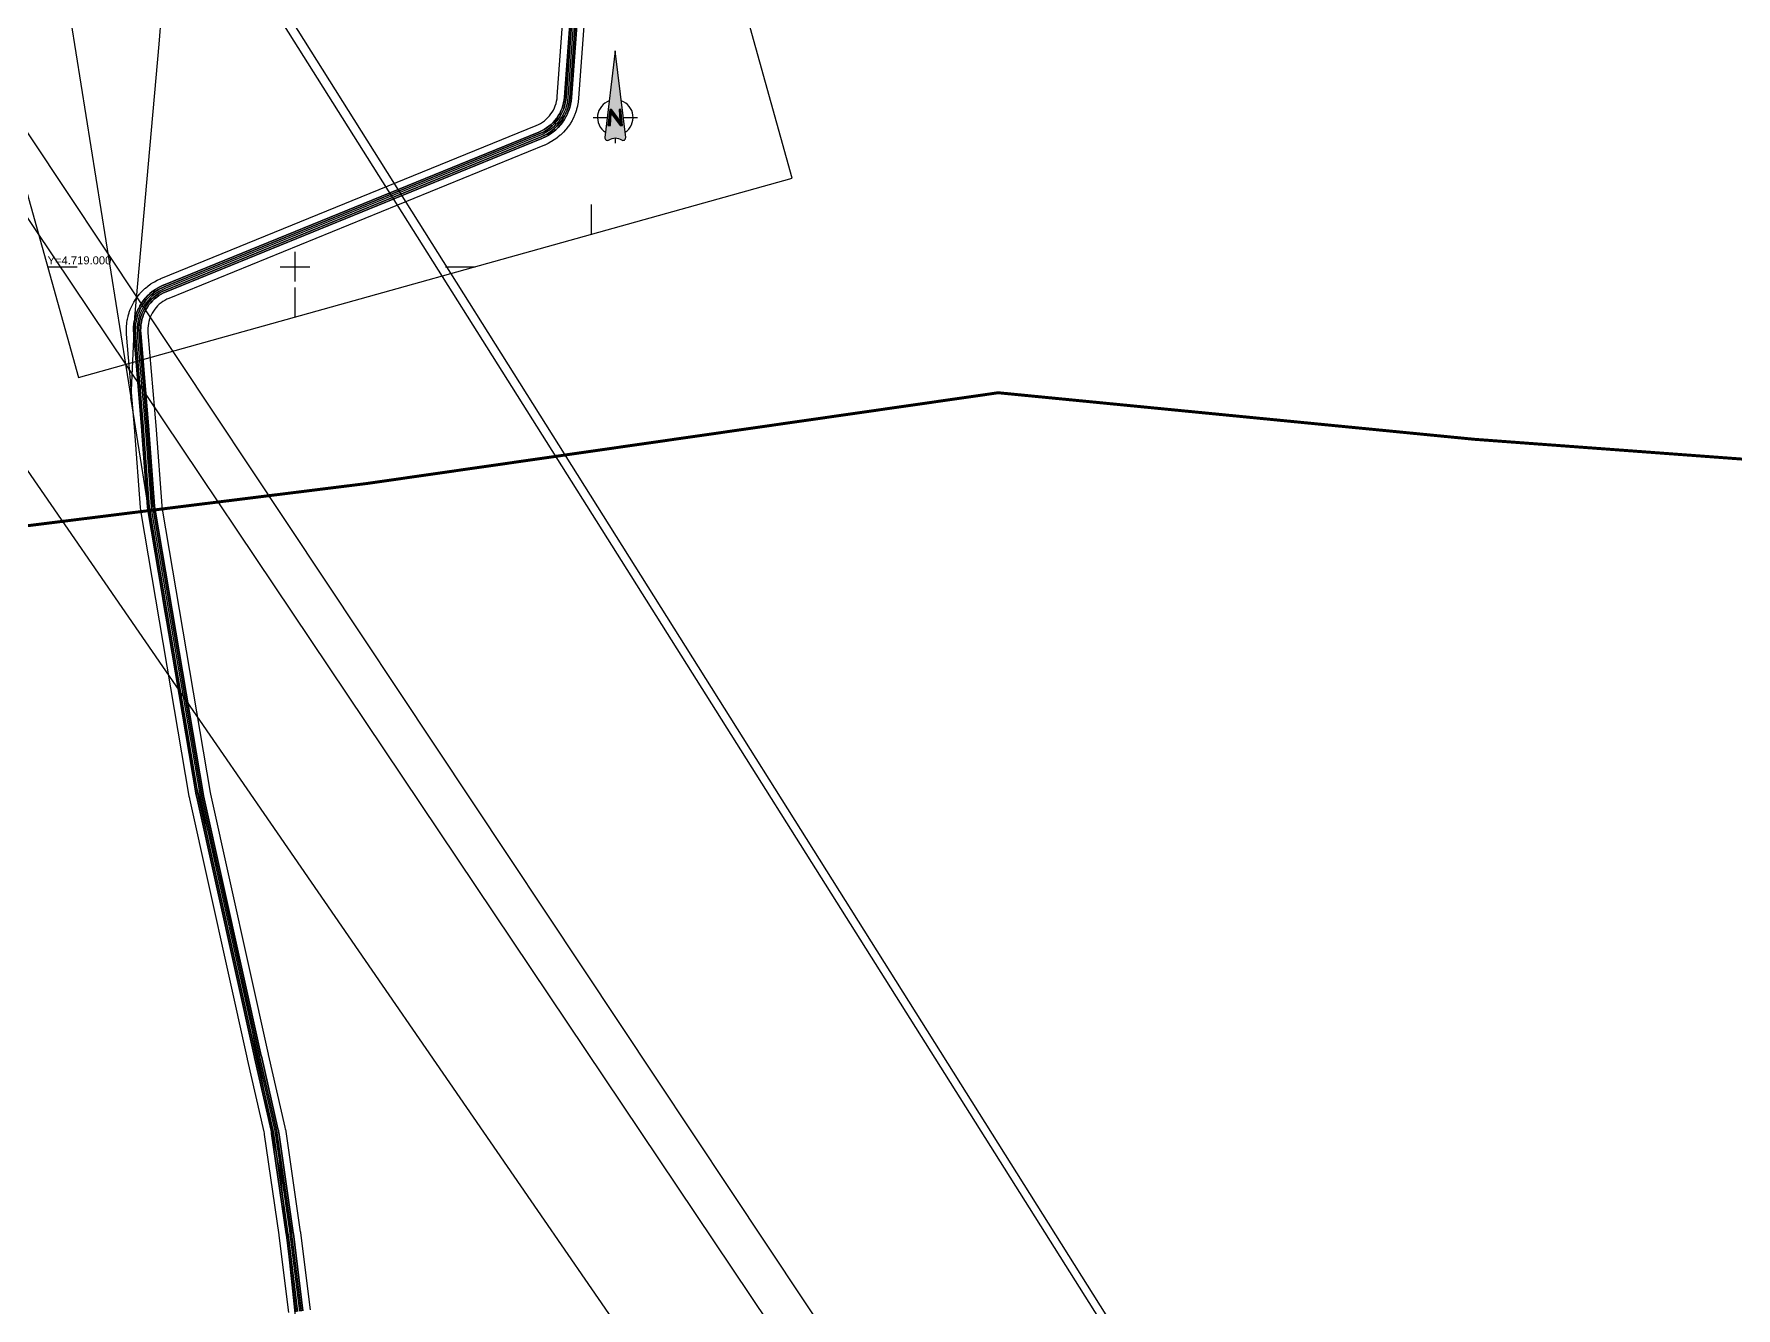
# Model space of a CAD drawing. Header units: metres. Extents: x -4 to 509425, y 7549 to 4732445.
# Drawn here: x 481112 to 481686, y 4718649 to 4719078 of the extents above; entities that cross this region are included whole.
import ezdxf
from ezdxf.enums import TextEntityAlignment as Align

# ---------------------------------------------------------------- set-up
doc = ezdxf.new("R2010")
doc.units = ezdxf.units.M
doc.header["$LTSCALE"] = 0.01
doc.header["$MEASUREMENT"] = 0
doc.layers.get('0').update_dxf_attribs({"lineweight": 0})
for name, color, linetype in [('-- cruces', 6, 'Continuous'), ('-----caminos burgos', 2, 'Continuous'), ('322308300149-PRV-PLA-PT-URB-220600-XREF_VIALES_1000$0$C-G-GRID-IMPAR', 252, 'Continuous'), ('322308300149-PRV-PLA-PT-URB-220600-XREF_VIALES_1000$0$C-ROAD-FRAIM-IMPAR', 6, 'Continuous'), ('322308300149-PRV-PLA-PT-URB-220600-XREF_VIALES_1000$0$G-BLCK-IMPAR', 7, 'Continuous'), ('_00_LE_BURGOS', 1, 'Continuous'), ('ECLIPSE FUEBTEBURABA', 6, 'Continuous'), ('Lineas electricas aereas', 30, 'Continuous')]:
    doc.layers.add(name, color=color, linetype=linetype)
doc.styles.add('322308300149-PRV-PLA-PT-URB-220600-XREF_VIALES_1000$0$Standard', font='arial.ttf')

# ---------------------------------------------------------------- blocks, each defined once
blk = doc.blocks.new('322308300149-PRV-PLA-PT-URB-220600-XREF_VIALES_1000$0$G-BLCK_NORTE_TYPSA')
at = {"true_color": 0x878787}
h = blk.add_hatch(color=252, dxfattribs=at)
h.dxf.hatch_style = 1
edge = h.paths.add_edge_path()
edge.add_line((-9.059419880941277e-14, 11.24999999999993), (-1.753026953350456, -3.364394954101208))
edge.add_arc((-1.306229843308487, -3.417989193140362), 0.4500000000000466, 173.1599337020936, 305.4889965502001)
edge.add_arc((-1.037342862831936e-13, -5.250000000000369), 1.800000000000242, 54.51100344979483, 125.4889965502015, ccw=False)
edge.add_arc((1.306229843308399, -3.417989193140482), 0.4500000000000193, 234.5110034497932, 366.8400662979046)
edge.add_line((1.753026953350343, -3.364394954101344), (-9.059419880941277e-14, 11.24999999999993))
h.paths.add_polyline_path([(0.7163068503320408, 1.349999999999921), (0.9166116753306889, 1.349999999999899), (1.240482269283613, -1.350000000000102), (0.8325790042358289, -1.350000000000071), (-0.6916518750333697, 0.6749999999999294), (-0.9250877824844448, -1.350000000000102), (-1.240482269283792, -1.350000000000102), (-0.9166116753308999, 1.349999999999929), (-0.6446761652989929, 1.34999999999993), (0.7760317858364736, -0.5374657639983946)], flags=16)
at = {"true_color": 0xdedede}
h = blk.add_hatch(color=254, dxfattribs=at)
h.dxf.hatch_style = 1
h.paths.add_polyline_path([(0.9166116753306889, 1.349999999999899), (0.6446761652988435, 1.349999999999929), (0.7760317858364736, -0.5374657639983946), (-0.6446761652989929, 1.349999999999929), (-0.9166116753308996, 1.349999999999929), (-1.240482269283792, -1.350000000000102), (-0.832579004236009, -1.350000000000102), (-0.6916518750333697, 0.6749999999999293), (0.8325790042358289, -1.350000000000071), (1.240482269283613, -1.350000000000102)])
at = {"flags": 128}
blk.add_lwpolyline([(1.044983874646744, -3.784391354512461, 0.6514508307334981), (1.753026953350343, -3.364394954101344), (-9.059419880941277e-14, 11.24999999999993), (-1.75302695335049, -3.364394954101378, 0.6514508307335241), (-1.044983874646686, -3.784391354512256, -0.3199966646617195)], format="xyb", close=True, dxfattribs=at)
for points in [[(-1.010639013065292, 2.824643125293933, 0.6184936208422944), (-1.649999999999954, -2.505493963273675)], [(1.649999999999807, -2.505493963273641, 0.6184936208422891), (1.010639013065111, 2.824643125293933)]]:
    blk.add_lwpolyline(points, format="xyb", dxfattribs=at)
at = {"color": 254, "true_color": 0xdedede, "flags": 128}
blk.add_lwpolyline([(0.7760317858364736, -0.5374657639983946), (-0.6446761652989929, 1.349999999999929), (-0.9166116753308999, 1.349999999999929), (-1.240482269283792, -1.350000000000102), (-0.832579004236009, -1.350000000000102), (-0.6916518750333697, 0.6749999999999294), (0.8325790042358286, -1.350000000000071), (1.240482269283613, -1.350000000000102), (0.9166116753306889, 1.349999999999899), (0.6446761652988435, 1.349999999999929)], close=True, dxfattribs=at)
at = {"flags": 128}
for points in [[(-3.750000000000126, -7.189804307472514e-14), (-1.349460808137007, -7.189804307472514e-14)], [(1.349460808136826, -7.189804307472514e-14), (3.749999999999943, -7.189804307472514e-14)], [(-9.059419880941277e-14, -3.450000000000073), (-1.247002501258976e-13, -4.350000000000072)]]:
    blk.add_lwpolyline(points, dxfattribs=at)

msp = doc.modelspace()

# ---------------------------------------------------------------- linework, layer by layer
at = {"layer": '-- cruces'}
for points in [[(480412.7568278215, 4720055.433331134), (483223.022998702, 4715866.264975007), (480749.508378654, 4719797.246307966)], [(480774.3210801596, 4719750.591885301), (483223.022998702, 4715866.264975007)], [(480911.6817224137, 4719342.923925161), (483223.022998702, 4715866.264975007), (480932.9566269682, 4719187.715412525)]]:
    msp.add_lwpolyline(points, dxfattribs=at)
at = {"layer": '-----caminos burgos'}
for points in [[(480728.721337148, 4718400.54103267, 704.434999999998), (480741.800181622, 4718446.19920276, 702.717999999993), (480744.000079471, 4718461.09946086, 702.1190000000059), (480741.400236588, 4718536.39957506, 699.463000000003), (480745.899733741, 4718581.19923782, 697.592999999994), (480742.499733247, 4718611.0988008, 696.763000000006), (480748.599680398, 4718686.19956811, 694.654999999999), (480754.500039175, 4718715.69923398, 693.688999999998), (480760.399738506, 4718729.59863804, 693.0639999999989), (480820.000088096, 4718816.49933628, 690.335999999996), (480857.299920325, 4718881.99875492, 688.929999999993), (480914.800234053, 4718970.09865714, 687.347999999998), (480937.700182194, 4719025.59884135, 686.692999999999), (480970.800297954, 4719141.4988995, 684.054999999993), (480981.699737437, 4719163.69960296, 683.426000000007), (480990.199605899, 4719168.29898309, 683.347999999998), (481005.199732222, 4719167.69947002, 683.229999999996), (481094.599763215, 4719155.69917161, 682.0189999999999), (481109.7999219371, 4719155.69896606, 681.849000000002), (481122.7001265771, 4719093.39933864, 681.990999999995), (481144.577925971, 4718955.85269669, 684.858999999997)], [(481160.385174134, 4719151.06033926, 691.932000000001), (481158.749723466, 4719134.52242663, 691.130000000005), (481154.0958798, 4719075.05925957, 686.160999999993), (481145.822793612, 4718983.02058962, 683.998000000007), (481144.577925971, 4718955.85269669, 684.858999999997)], [(481212.656395991, 4718527.91310234, 712.066999999995), (481195.100295592, 4718693.79956624, 699.687000000005), (481177.7995791479, 4718782.39898657, 693.328999999998), (481166.400082458, 4718825.99939862, 689.902000000002), (481155.799962513, 4718885.29897819, 687.104999999996), (481144.577925971, 4718955.85269669, 684.858999999997)]]:
    msp.add_polyline3d(points, dxfattribs=at)
at = {"layer": '322308300149-PRV-PLA-PT-URB-220600-XREF_VIALES_1000$0$C-G-GRID-IMPAR', "lineweight": -3, "flags": 128}
for points in [[(481300.0000006763, 4719010.935507462), (481300.0000006763, 4719020.935507462)], [(481200.0000006763, 4718994.999999463), (481200.0000006763, 4719004.999999463)], [(481116.5179076762, 4718999.999999463), (481126.5179076762, 4718999.999999463)], [(481195.0000006763, 4718999.999999463), (481205.0000006763, 4718999.999999463)], [(481250.7919626764, 4718999.999999463), (481260.7919626764, 4718999.999999463)], [(481200.0000006763, 4718983.044522463), (481200.0000006763, 4718993.044522463)]]:
    msp.add_lwpolyline(points, dxfattribs=at)
at = {"layer": '322308300149-PRV-PLA-PT-URB-220600-XREF_VIALES_1000$0$C-ROAD-FRAIM-IMPAR', "lineweight": -3, "flags": 128}
msp.add_lwpolyline([(480925.4390006763, 4719685.091999463), (481126.9310426763, 4718962.664870462), (481367.7400856764, 4719029.828884463), (481166.2480436763, 4719752.256013461), (480925.4390006763, 4719685.091999463)], dxfattribs=at)
at = {"layer": '_00_LE_BURGOS', "color": 2, "linetype": 'Continuous', "const_width": 1}
msp.add_lwpolyline([(478733.399596674, 4717693.199515295), (478942.564303398, 4717909.984275313), (479074.699604956, 4718046.898806094), (479230.3283312357, 4718210.364964237), (479400.7647085128, 4718382.913983596), (479552.2850149568, 4718540.543979759), (479701.7687581419, 4718620.377259458), (479869.174258004, 4718674.957154775), (480047.984512114, 4718752.346558574), (480178.9388763866, 4718785.584784959), (480323.3997959322, 4718805.298728911), (480556.4000967229, 4718835.199531457), (480783.9003405625, 4718866.199372553), (481006.391181639, 4718899.793738433), (481224.2996708435, 4718926.899522039), (481437.1997434816, 4718957.499451808), (481597.7999851109, 4718941.798959361), (481766.0776450413, 4718929.36767524)], dxfattribs=at)
msp.add_lwpolyline([(478733.399596674, 4717693.199515295), (478942.564303398, 4717909.984275313), (479074.699604956, 4718046.898806094), (479230.3283312357, 4718210.364964237), (479400.7647085128, 4718382.913983596), (479552.2850149568, 4718540.543979759), (479701.7687581419, 4718620.377259458), (479869.174258004, 4718674.957154775), (480047.984512114, 4718752.346558574), (480178.9388763866, 4718785.584784959), (480323.3997959322, 4718805.298728911), (480556.4000967229, 4718835.199531457), (480783.9003405625, 4718866.199372553), (481006.391181639, 4718899.793738433), (481224.2996708435, 4718926.899522039), (481437.1997434816, 4718957.499451808), (481597.7999851109, 4718941.798959361), (481766.0776450413, 4718929.36767524)], dxfattribs=at)
at = {"layer": 'ECLIPSE FUEBTEBURABA'}
for points in [[(481197.897729838, 4718647.28011732), (481194.685540749, 4718673.23564252), (481194.6474820829, 4718673.5181141), (481189.7261270621, 4718707.2853376), (481189.6456715729, 4718707.76947845), (481189.545965644, 4718708.25002417), (481183.9539021979, 4718732.73521657), (481183.951396187, 4718732.74626942), (481183.930657786, 4718732.83840916), (481183.928186581, 4718732.84946985), (481164.477945298, 4718820.55395409), (481164.4595612671, 4718820.6420457), (481164.315559361, 4718821.37794239), (481164.311369145, 4718821.46850183), (481164.299382935, 4718821.46646599), (481148.05655964, 4718917.09782646), (481148.043444671, 4718917.18091046), (481147.942256075, 4718917.87445928), (481147.921866262, 4718918.04143294), (481147.853186122, 4718918.73895149), (481147.859023714, 4718918.82373158), (481147.845922409, 4718918.82275), (481145.929455302, 4718944.40235007), (481145.920214579, 4718944.51877318), (481143.18005778, 4718977.20770971), (481143.172026239, 4718977.32748199), (481143.121753781, 4718978.32642258), (481143.11768826, 4718978.5664373), (481143.134100211, 4718979.56650744), (481143.146039089, 4718979.80625952), (481143.229062479, 4718980.80301262), (481143.256952673, 4718981.04143605), (481143.406218356, 4718982.0304403), (481143.449935859, 4718982.26647498), (481143.664780162, 4718983.24333299), (481143.7241305929, 4718983.47592947), (481144.00359826, 4718984.43629786), (481144.078317733, 4718984.66442194), (481144.421166177, 4718985.60403068), (481144.510922469, 4718985.82666806), (481144.915627295, 4718986.74133939), (481145.020021324, 4718986.95750016), (481145.484783108, 4718987.84316721), (481145.603350712, 4718988.05189028), (481146.126102999, 4718988.90461513), (481146.258316996, 4718989.10497245), (481146.83673549, 4718989.92096367), (481146.982008019, 4718990.112064401), (481147.61352092, 4718990.88769388), (481147.771206063, 4718991.06868833), (481148.453005496, 4718991.80050741), (481148.622402142, 4718991.97059083), (481149.351456646, 4718992.65534565), (481149.5318116129, 4718992.81376182), (481150.304879619, 4718993.44840777), (481150.495390999, 4718993.59445232), (481151.309035241, 4718994.17616761), (481151.508855977, 4718994.30919118), (481152.359458777, 4718994.83538934), (481152.567700403, 4718994.95480048), (481153.451479756, 4718995.4231419), (481153.667216382, 4718995.52840967), (481154.580242771, 4718995.93681198), (481154.699485008, 4718995.96226568), (481154.6906231371, 4718995.98399332), (481281.341306881, 4719047.63993212), (481282.119601512, 4719047.98932436), (481282.816707033, 4719048.36234999), (481283.486275243, 4719048.78280531), (481284.125084282, 4719049.24866716), (481284.730060335, 4719049.757693901), (481285.298292385, 4719050.3074362), (481285.827046199, 4719050.8952488), (481286.31377752, 4719051.51830327), (481286.756144299, 4719052.17360159), (481287.152017944, 4719052.85799059), (481287.499493596, 4719053.56817713), (481287.796899268, 4719054.30074393), (481288.042803903, 4719055.05216603), (481288.236024256, 4719055.81882772), (481288.375630588, 4719056.59703998), (481288.467694339, 4719057.44518013), (481304.047282241, 4719269.22158787)], [(481306.440814099, 4719269.0455048), (481290.858171682, 4719057.22757644), (481290.752626943, 4719056.25524228), (481290.583606519, 4719055.31306606), (481290.349675969, 4719054.38487403), (481290.051960921, 4719053.47513247), (481289.691893922, 4719052.58821889), (481289.271207545, 4719051.72840094), (481288.791926047, 4719050.89981589), (481288.256355638, 4719050.10645073), (481287.667073375, 4719049.35212297), (481287.026914782, 4719048.64046231), (481286.338960148, 4719047.97489308), (481285.606519816, 4719047.35861793), (481284.833118098, 4719046.79460219), (481284.022476495, 4719046.28555983), (481283.178495632, 4719045.83394026), (481282.286234534, 4719045.43338618), (481155.597001077, 4718993.76172443), (481155.599955034, 4718993.75448188), (481155.560207622, 4718993.74599732), (481154.647181233, 4718993.33759501), (481154.575269024, 4718993.30250575), (481153.691489671, 4718992.83416433), (481153.622075796, 4718992.79436062), (481152.771472995, 4718992.26816245), (481152.704866083, 4718992.22382126), (481151.891221841, 4718991.64210597), (481151.8277180479, 4718991.59342445), (481151.054650043, 4718990.958778501), (481150.99453172, 4718990.90597311), (481150.265477216, 4718990.22121829), (481150.209011668, 4718990.16452381), (481149.527212235, 4718989.43270473), (481149.474650521, 4718989.37237325), (481148.84313762, 4718988.59674377), (481148.794713444, 4718988.53304353), (481148.216294949, 4718987.7170523), (481148.172223617, 4718987.65026653), (481147.649471331, 4718986.79754167), (481147.609948796, 4718986.72796732), (481147.145187012, 4718985.84230027), (481147.1103890029, 4718985.77024668), (481146.705684176, 4718984.85557535), (481146.675765412, 4718984.78136289), (481146.332916968, 4718983.84175415), (481146.308010477, 4718983.76571279), (481146.02854281, 4718982.8053444), (481146.008759333, 4718982.72781224), (481145.79391503, 4718981.75095423), (481145.77934253, 4718981.67227601), (481145.630076846, 4718980.68327176), (481145.620780115, 4718980.60379729), (481145.537756725, 4718979.60704418), (481145.533777099, 4718979.52712682), (481145.5173651479, 4718978.52705669), (481145.518720321, 4718978.44705178), (481145.56899278, 4718977.44811118), (481145.57166996, 4718977.40818709), (481148.3122701999, 4718944.71396049), (481148.322350994, 4718944.58695339), (481150.239214721, 4718919.00205953), (481150.243581823, 4718919.00238672), (481150.241635959, 4718918.97412669), (481150.310316099, 4718918.27660814), (481150.317112703, 4718918.22095025), (481150.418301299, 4718917.52740143), (481150.422672955, 4718917.49970677), (481166.66549625, 4718821.8683463), (481166.669491653, 4718821.86902491), (481166.670888392, 4718821.83883843), (481166.8148902979, 4718821.10294174), (481166.821018308, 4718821.07357787), (481186.271259591, 4718733.36909363), (481186.272083326, 4718733.36540673), (481186.2928217271, 4718733.27326699), (481186.293657064, 4718733.26958271), (481191.89105165, 4718708.76104758), (481192.005351643, 4718708.21016387), (481192.097583489, 4718707.6551588), (481197.0242601979, 4718673.85142124), (481197.065778857, 4718673.54326957), (481200.280315845, 4718647.5687726)], [(481200.280315845, 4718647.5687726), (481197.065778857, 4718673.54326957), (481197.0242601979, 4718673.85142124), (481192.097583489, 4718707.6551588), (481192.005351643, 4718708.21016387), (481191.89105165, 4718708.76104758), (481186.293657064, 4718733.26958271), (481186.2928217271, 4718733.27326699), (481186.272083326, 4718733.36540673), (481186.271259591, 4718733.36909363), (481166.821018308, 4718821.07357787), (481166.8148902979, 4718821.10294174), (481166.670888392, 4718821.83883843), (481166.669491653, 4718821.86902491), (481166.66549625, 4718821.8683463), (481150.422672955, 4718917.49970677), (481150.418301299, 4718917.52740143), (481150.317112703, 4718918.22095025), (481150.310316099, 4718918.27660814), (481150.241635959, 4718918.97412669), (481150.243581823, 4718919.00238672), (481150.239214721, 4718919.00205953), (481148.322350994, 4718944.58695339), (481148.3122701999, 4718944.71396049), (481145.57166996, 4718977.40818709), (481145.56899278, 4718977.44811118), (481145.518720321, 4718978.44705178), (481145.5173651479, 4718978.52705669), (481145.533777099, 4718979.52712682), (481145.537756725, 4718979.60704418), (481145.620780115, 4718980.60379729), (481145.630076846, 4718980.68327176), (481145.77934253, 4718981.67227601), (481145.79391503, 4718981.75095423), (481146.008759333, 4718982.72781224), (481146.02854281, 4718982.8053444), (481146.308010477, 4718983.76571279), (481146.332916968, 4718983.84175415), (481146.675765412, 4718984.78136289), (481146.705684176, 4718984.85557535), (481147.1103890029, 4718985.77024668), (481147.145187012, 4718985.84230027), (481147.609948796, 4718986.72796732), (481147.649471331, 4718986.79754167), (481148.172223617, 4718987.65026653), (481148.216294949, 4718987.7170523), (481148.794713444, 4718988.53304353), (481148.84313762, 4718988.59674377), (481149.474650521, 4718989.37237325), (481149.527212235, 4718989.43270473), (481150.209011668, 4718990.16452381), (481150.265477216, 4718990.22121829), (481150.99453172, 4718990.90597311), (481151.054650043, 4718990.958778501), (481151.8277180479, 4718991.59342445), (481151.891221841, 4718991.64210597), (481152.704866083, 4718992.22382126), (481152.771472995, 4718992.26816245), (481153.622075796, 4718992.79436062), (481153.691489671, 4718992.83416433), (481154.575269024, 4718993.30250575), (481154.647181233, 4718993.33759501), (481155.560207622, 4718993.74599732), (481155.599955034, 4718993.75448188), (481155.597001077, 4718993.76172443), (481282.286234534, 4719045.43338618), (481283.178495632, 4719045.83394026), (481284.022476495, 4719046.28555983), (481284.833118098, 4719046.79460219), (481285.606519816, 4719047.35861793), (481286.338960148, 4719047.97489308), (481287.026914782, 4719048.64046231), (481287.667073375, 4719049.35212297), (481288.256355638, 4719050.10645073), (481288.791926047, 4719050.89981589), (481289.271207545, 4719051.72840094), (481289.691893922, 4719052.58821889), (481290.051960921, 4719053.47513247), (481290.349675969, 4719054.38487403), (481290.583606519, 4719055.31306606), (481290.752626943, 4719056.25524228), (481290.858171682, 4719057.22757644), (481306.440814099, 4719269.0455048)], [(481307.039197063, 4719269.00148403), (481291.455791018, 4719057.17317552), (481291.346876032, 4719056.16979285), (481291.170502085, 4719055.18662564), (481290.926393985, 4719054.21805103), (481290.615726334, 4719053.26872961), (481290.239994004, 4719052.34322933), (481289.801004943, 4719051.44600352), (481289.300871484, 4719050.58136946), (481288.742000167, 4719049.75348759), (481288.127080174, 4719048.96634152), (481287.459070379, 4719048.22371883), (481286.741185109, 4719047.52919289), (481285.97687869, 4719046.88610561), (481285.169828817, 4719046.29755141), (481284.323918863, 4719045.7663623), (481283.443219149, 4719045.29509423), (481282.522466453, 4719044.88174969), (481155.823595562, 4718993.20615721), (481155.825072541, 4718993.20253593), (481155.805198835, 4718993.19829365), (481154.892172446, 4718992.78989134), (481154.856216341, 4718992.77234671), (481153.972436988, 4718992.30400529), (481153.93773005, 4718992.28410343), (481153.08712725, 4718991.75790527), (481153.053823794, 4718991.73573467), (481152.2401795521, 4718991.15401938), (481152.208427655, 4718991.12967862), (481151.43535965, 4718990.49503267), (481151.405300489, 4718990.46862997), (481150.676245985, 4718989.78387515), (481150.648013211, 4718989.75552791), (481149.966213778, 4718989.02370883), (481149.939932921, 4718988.99354309), (481149.308420021, 4718988.21791361), (481149.284207932, 4718988.18606349), (481148.705789438, 4718987.37007227), (481148.6837537721, 4718987.33667938), (481148.161001485, 4718986.48395452), (481148.141240218, 4718986.44916734), (481147.676478434, 4718985.5635003), (481147.659079429, 4718985.5274735), (481147.254374603, 4718984.61280217), (481147.239415221, 4718984.57569594), (481146.896566777, 4718983.63608721), (481146.884113532, 4718983.59806653), (481146.604645865, 4718982.63769813), (481146.594754126, 4718982.59893205), (481146.379909823, 4718981.62207405), (481146.3726235729, 4718981.58273493), (481146.223357889, 4718980.59373069), (481146.218709524, 4718980.55399345), (481146.135686134, 4718979.55724035), (481146.133696321, 4718979.51728167), (481146.11728437, 4718978.51721153), (481146.117961956, 4718978.47720908), (481146.168234415, 4718977.47826848), (481146.169573005, 4718977.45830644), (481148.910284106, 4718944.76275731), (481148.920574916, 4718944.63310423), (481150.8375378, 4718919.04688691), (481150.83972135, 4718919.04705051), (481150.838748418, 4718919.03292049), (481150.907428558, 4718918.33540194), (481150.91082686, 4718918.307573), (481151.012015456, 4718917.61402418), (481151.014201284, 4718917.60017685), (481167.257024579, 4718821.96881638), (481167.25902228, 4718821.96915568), (481167.25972065, 4718821.95406244), (481167.403722556, 4718821.21816575), (481167.406786561, 4718821.20348382), (481186.857027844, 4718733.49899957), (481186.857439711, 4718733.49715613), (481186.878178112, 4718733.40501638), (481186.87859578, 4718733.40317424), (481192.477323151, 4718708.88880344), (481192.59527166, 4718708.32033523), (481192.690447595, 4718707.7476141), (481197.6184547271, 4718673.93474802), (481197.660838386, 4718673.62017633), (481200.875962346, 4718647.64093643)], [(481200.875962346, 4718647.64093643), (481197.660838386, 4718673.62017633), (481197.6184547271, 4718673.93474802), (481192.690447595, 4718707.7476141), (481192.59527166, 4718708.32033523), (481192.477323151, 4718708.88880344), (481186.87859578, 4718733.40317424), (481186.878178112, 4718733.40501638), (481186.857439711, 4718733.49715613), (481186.857027844, 4718733.49899957), (481167.406786561, 4718821.20348382), (481167.403722556, 4718821.21816575), (481167.25972065, 4718821.95406244), (481167.25902228, 4718821.96915568), (481167.257024579, 4718821.96881638), (481151.014201284, 4718917.60017685), (481151.012015456, 4718917.61402418), (481150.91082686, 4718918.307573), (481150.907428558, 4718918.33540194), (481150.838748418, 4718919.03292049), (481150.83972135, 4718919.04705051), (481150.8375378, 4718919.04688691), (481148.920574916, 4718944.63310423), (481148.910284106, 4718944.76275731), (481146.169573005, 4718977.45830644), (481146.168234415, 4718977.47826848), (481146.117961956, 4718978.47720908), (481146.11728437, 4718978.51721153), (481146.133696321, 4718979.51728167), (481146.135686134, 4718979.55724035), (481146.218709524, 4718980.55399345), (481146.223357889, 4718980.59373069), (481146.3726235729, 4718981.58273493), (481146.379909823, 4718981.62207405), (481146.594754126, 4718982.59893205), (481146.604645865, 4718982.63769813), (481146.884113532, 4718983.59806653), (481146.896566777, 4718983.63608721), (481147.239415221, 4718984.57569594), (481147.254374603, 4718984.61280217), (481147.659079429, 4718985.5274735), (481147.676478434, 4718985.5635003), (481148.141240218, 4718986.44916734), (481148.161001485, 4718986.48395452), (481148.6837537721, 4718987.33667938), (481148.705789438, 4718987.37007227), (481149.284207932, 4718988.18606349), (481149.308420021, 4718988.21791361), (481149.939932921, 4718988.99354309), (481149.966213778, 4718989.02370883), (481150.648013211, 4718989.75552791), (481150.676245985, 4718989.78387515), (481151.405300489, 4718990.46862997), (481151.43535965, 4718990.49503267), (481152.208427655, 4718991.12967862), (481152.2401795521, 4718991.15401938), (481153.053823794, 4718991.73573467), (481153.08712725, 4718991.75790527), (481153.93773005, 4718992.28410343), (481153.972436988, 4718992.30400529), (481154.856216341, 4718992.77234671), (481154.892172446, 4718992.78989134), (481155.805198835, 4718993.19829365), (481155.825072541, 4718993.20253593), (481155.823595562, 4718993.20615721), (481282.522466453, 4719044.88174969), (481283.443219149, 4719045.29509423), (481284.323918863, 4719045.7663623), (481285.169828817, 4719046.29755141), (481285.97687869, 4719046.88610561), (481286.741185109, 4719047.52919289), (481287.459070379, 4719048.22371883), (481288.127080174, 4719048.96634152), (481288.742000167, 4719049.75348759), (481289.300871484, 4719050.58136946), (481289.801004943, 4719051.44600352), (481290.239994004, 4719052.34322933), (481290.615726334, 4719053.26872961), (481290.926393985, 4719054.21805103), (481291.170502085, 4719055.18662564), (481291.346876032, 4719056.16979285), (481291.455791018, 4719057.17317552), (481307.039197063, 4719269.00148403)], [(481307.637580028, 4719268.95746326), (481292.053410353, 4719057.118774599), (481292.053410353, 4719057.118774599), (481291.941125121, 4719056.08434343), (481291.75739765, 4719055.06018522), (481291.503112002, 4719054.05122803), (481291.179491748, 4719053.06232674), (481290.788094086, 4719052.09823977), (481290.330802344, 4719051.16360611), (481289.809816921, 4719050.26292304), (481289.227644696, 4719049.40052446), (481288.5870869679, 4719048.58056006), (481287.891225975, 4719047.80697536), (481287.143410062, 4719047.08349269), (481286.347237574, 4719046.4135933), (481285.506539535, 4719045.80050063), (481284.625361221, 4719045.24716475), (481283.707942687, 4719044.75624822), (481282.7586983721, 4719044.33011321), (481156.050190047, 4718992.65058999), (481156.0501900479, 4718992.65058999), (481155.137163659, 4718992.24218768), (481154.253384305, 4718991.77384625), (481153.402781505, 4718991.24764809), (481152.589137263, 4718990.6659328), (481151.816069258, 4718990.03128684), (481151.087014754, 4718989.34653202), (481150.405215321, 4718988.61471293), (481149.773702421, 4718987.83908345), (481149.195283926, 4718987.02309223), (481148.67253164, 4718986.17036737), (481148.207769857, 4718985.28470032), (481147.80306503, 4718984.370029), (481147.460216586, 4718983.43042026), (481147.180748919, 4718982.47005186), (481146.965904616, 4718981.49319386), (481146.816638933, 4718980.50418962), (481146.733615543, 4718979.50743651), (481146.717203592, 4718978.50736638), (481146.76747605, 4718977.50842578), (481149.508298011, 4718944.81155414), (481149.508298011, 4718944.81155414), (481149.51879884, 4718944.67925506), (481151.435860878, 4718919.09171429), (481151.435860878, 4718919.09171429), (481151.5045410171, 4718918.39419574), (481151.605729613, 4718917.70064692), (481167.848552907, 4718822.06928645), (481167.848552907, 4718822.06928645), (481167.992554813, 4718821.33338976), (481187.442796096, 4718733.62890552), (481187.442796096, 4718733.62890552), (481187.463534497, 4718733.53676578), (481193.063594654, 4718709.01655929), (481193.063594654, 4718709.01655929), (481193.1851916779, 4718708.43050658), (481193.283311701, 4718707.8400694), (481198.212649256, 4718674.0180748), (481198.212649256, 4718674.0180748), (481198.255897912, 4718673.6970831), (481201.471608847, 4718647.71310025)], [(481202.067066192, 4718647.78679252), (481198.851355257, 4718673.77077537), (481198.85052494, 4718673.77719987), (481198.807276284, 4718674.09819158), (481198.806376655, 4718674.10460674), (481193.8770391, 4718707.92660134), (481193.87519451, 4718707.93842966), (481193.777074487, 4718708.52886684), (481193.772679271, 4718708.55240133), (481193.651082246, 4718709.13845403), (481193.64853337, 4718709.15015082), (481188.048683498, 4718733.66943656), (481188.0283598721, 4718733.75973349), (481168.579946826, 4718821.45597389), (481168.438825408, 4718822.17715035), (481152.198431746, 4718917.7942061), (481152.100279499, 4718918.46694372), (481152.033660232, 4718919.14353196), (481150.117121918, 4718944.72408244), (481150.116917754, 4718944.72672888), (481150.106416926, 4718944.85902797), (481150.105809682, 4718944.86164068), (481150.106201056, 4718944.86167348), (481147.366214821, 4718977.54857526), (481147.317451235, 4718978.51753375), (481147.333206344, 4718979.47757883), (481147.41290695, 4718980.43443963), (481147.556198685, 4718981.3838617), (481147.762444435, 4718982.32162365), (481148.030727177, 4718983.24355594), (481148.359854056, 4718984.14555942), (481148.748361686, 4718985.02362355), (481149.194522654, 4718985.8738442), (481149.696353221, 4718986.692441099), (481150.251622103, 4718987.47577451), (481150.85786044, 4718988.22036156), (481151.512372718, 4718988.92289159), (481152.21224883, 4718989.58024099), (481152.954376905, 4718990.18948698), (481153.73545728, 4718990.74792072), (481154.55201704, 4718991.25305925), (481155.40042556, 4718991.7026566), (481156.28604846, 4718992.09880116), (481282.985292857, 4719043.77454598), (481283.004425587, 4719043.78273935), (481283.9536699021, 4719044.20887436), (481283.991025634, 4719044.22722643), (481284.9084441671, 4719044.71814297), (481284.944437761, 4719044.73904059), (481285.825616075, 4719045.29237647), (481285.860074334, 4719045.31571909), (481286.7007723729, 4719045.92881176), (481286.733529491, 4719045.95448705), (481287.52970198, 4719046.62438643), (481287.560600338, 4719046.65227085), (481288.308416251, 4719047.37575352), (481288.337307171, 4719047.40571289), (481289.033168165, 4719048.17929759), (481289.05991263, 4719048.21118776), (481289.700470358, 4719049.03115216), (481289.72493968, 4719049.06481967), (481290.307111904, 4719049.92721826), (481290.32918834, 4719049.96250112), (481290.8501737629, 4719050.863184201), (481290.869751085, 4719050.89991263), (481291.327042826, 4719051.83454629), (481291.344026833, 4719051.87254356), (481291.735424495, 4719052.83663053), (481291.7497334621, 4719052.87571381), (481292.073353716, 4719053.86461509), (481292.0849187929, 4719053.90459632), (481292.339204441, 4719054.91355351), (481292.347969977, 4719054.9542403), (481292.531697448, 4719055.97839851), (481292.537621266, 4719056.01959508), (481292.649906499, 4719057.05402625), (481292.651793318, 4719057.07475383), (481308.23519486, 4719268.90300112)], [(481308.23519486, 4719268.90300112), (481292.651793318, 4719057.07475383), (481292.649906499, 4719057.05402625), (481292.537621266, 4719056.01959508), (481292.531697448, 4719055.97839851), (481292.347969977, 4719054.9542403), (481292.339204441, 4719054.91355351), (481292.0849187929, 4719053.90459632), (481292.073353716, 4719053.86461509), (481291.7497334621, 4719052.87571381), (481291.735424495, 4719052.83663053), (481291.344026833, 4719051.87254356), (481291.327042826, 4719051.83454629), (481290.869751085, 4719050.89991263), (481290.8501737629, 4719050.863184201), (481290.32918834, 4719049.96250112), (481290.307111904, 4719049.92721826), (481289.72493968, 4719049.06481967), (481289.700470358, 4719049.03115216), (481289.05991263, 4719048.21118776), (481289.033168165, 4719048.17929759), (481288.337307171, 4719047.40571289), (481288.308416251, 4719047.37575352), (481287.560600338, 4719046.65227085), (481287.52970198, 4719046.62438643), (481286.733529491, 4719045.95448705), (481286.7007723729, 4719045.92881176), (481285.860074334, 4719045.31571909), (481285.825616075, 4719045.29237647), (481284.944437761, 4719044.73904059), (481284.9084441671, 4719044.71814297), (481283.991025634, 4719044.22722643), (481283.9536699021, 4719044.20887436), (481283.004425587, 4719043.78273935), (481282.985292857, 4719043.77454598), (481156.28604846, 4718992.09880116), (481155.40042556, 4718991.7026566), (481154.55201704, 4718991.25305925), (481153.73545728, 4718990.74792072), (481152.954376905, 4718990.18948698), (481152.21224883, 4718989.58024099), (481151.512372718, 4718988.92289159), (481150.85786044, 4718988.22036156), (481150.251622103, 4718987.47577451), (481149.696353221, 4718986.692441099), (481149.194522654, 4718985.8738442), (481148.748361686, 4718985.02362355), (481148.359854056, 4718984.14555942), (481148.030727177, 4718983.24355594), (481147.762444435, 4718982.32162365), (481147.556198685, 4718981.3838617), (481147.41290695, 4718980.43443963), (481147.333206344, 4718979.47757883), (481147.317451235, 4718978.51753375), (481147.366214821, 4718977.54857526), (481150.106201056, 4718944.86167348), (481150.105809682, 4718944.86164068), (481150.106416926, 4718944.85902797), (481150.116917754, 4718944.72672888), (481150.117121918, 4718944.72408244), (481152.033660232, 4718919.14353196), (481152.100279499, 4718918.46694372), (481152.198431746, 4718917.7942061), (481168.438825408, 4718822.17715035), (481168.579946826, 4718821.45597389), (481188.0283598721, 4718733.75973349), (481188.048683498, 4718733.66943656), (481193.64853337, 4718709.15015082), (481193.651082246, 4718709.13845403), (481193.772679271, 4718708.55240133), (481193.777074487, 4718708.52886684), (481193.87519451, 4718707.93842966), (481193.8770391, 4718707.92660134), (481198.806376655, 4718674.10460674), (481198.807276284, 4718674.09819158), (481198.85052494, 4718673.77719987), (481198.851355257, 4718673.77077537), (481202.067066192, 4718647.78679252)], [(481202.662523536, 4718647.86048479), (481199.446812601, 4718673.84446764), (481199.445151968, 4718673.85731665), (481199.401903312, 4718674.17830835), (481199.400104053, 4718674.19113868), (481194.470766498, 4718708.01313328), (481194.467077319, 4718708.03678992), (481194.368957295, 4718708.6272271), (481194.360166864, 4718708.67429607), (481194.238569839, 4718709.26034877), (481194.233472086, 4718709.28374235), (481188.633832493, 4718733.80210738), (481188.6139236329, 4718733.89056151), (481169.167338841, 4718821.57855801), (481169.029097911, 4718822.28501424), (481152.791133879, 4718917.88776528), (481152.69601798, 4718918.5396917), (481152.631459586, 4718919.19534962), (481150.715444996, 4718944.76890982), (481150.7150366679, 4718944.77420271), (481150.70453584, 4718944.9065018), (481150.703321352, 4718944.91172721), (481150.704104101, 4718944.91179283), (481147.964953592, 4718977.58872474), (481147.917698879, 4718978.52770112), (481147.932797144, 4718979.44772115), (481148.0091749679, 4718980.36468965), (481148.146492754, 4718981.27452954), (481148.344139952, 4718982.17319543), (481148.60123777, 4718983.05669162), (481148.916643081, 4718983.92108985), (481149.288953513, 4718984.76254677), (481149.716513672, 4718985.57732104), (481150.1974225121, 4718986.36178996), (481150.72954179, 4718987.11246558), (481151.310505553, 4718987.82601018), (481151.93773069, 4718988.49925117), (481152.608428396, 4718989.12919514), (481153.319616557, 4718989.71304118), (481154.068133054, 4718990.24819336), (481154.850649775, 4718990.73227225), (481155.663687451, 4718991.16312552), (481156.521906872, 4718991.54701234), (481283.211887342, 4719043.21897876), (481283.250152802, 4719043.2353655), (481284.199397117, 4719043.66150051), (481284.274108581, 4719043.69820465), (481285.191527114, 4719044.18912119), (481285.2635143, 4719044.23091643), (481286.144692615, 4719044.78425231), (481286.213609133, 4719044.83093754), (481287.054307172, 4719045.44403021), (481287.119821409, 4719045.49538079), (481287.915993897, 4719046.16528017), (481287.977790614, 4719046.22104901), (481288.725606527, 4719046.94453168), (481288.783388368, 4719047.00445043), (481289.479249362, 4719047.77803513), (481289.532738292, 4719047.84181547), (481290.17329602, 4719048.66177986), (481290.222234663, 4719048.72911489), (481290.804406888, 4719049.59151348), (481290.848559759, 4719049.6620792), (481291.369545181, 4719050.56276228), (481291.408699826, 4719050.63621914), (481291.865991567, 4719051.5708528), (481291.89995958, 4719051.64684735), (481292.291357242, 4719052.61093432), (481292.3199751771, 4719052.68910088), (481292.643595431, 4719053.67800216), (481292.666725584, 4719053.75796461), (481292.921011232, 4719054.76692181), (481292.938542305, 4719054.84829538), (481293.122269775, 4719055.87245359), (481293.134117412, 4719055.95484673), (481293.246402644, 4719056.989277901), (481293.250176282, 4719057.03073306), (481308.832809692, 4719268.84853898)], [(481308.832809692, 4719268.84853898), (481293.250176282, 4719057.03073306), (481293.246402644, 4719056.989277901), (481293.134117412, 4719055.95484673), (481293.122269775, 4719055.87245359), (481292.938542305, 4719054.84829538), (481292.921011232, 4719054.76692181), (481292.666725584, 4719053.75796461), (481292.643595431, 4719053.67800216), (481292.3199751771, 4719052.68910088), (481292.291357242, 4719052.61093432), (481291.89995958, 4719051.64684735), (481291.865991567, 4719051.5708528), (481291.408699826, 4719050.63621914), (481291.369545181, 4719050.56276228), (481290.848559759, 4719049.6620792), (481290.804406888, 4719049.59151348), (481290.222234663, 4719048.72911489), (481290.17329602, 4719048.66177986), (481289.532738292, 4719047.84181547), (481289.479249362, 4719047.77803513), (481288.783388368, 4719047.00445043), (481288.725606527, 4719046.94453168), (481287.977790614, 4719046.22104901), (481287.915993897, 4719046.16528017), (481287.119821409, 4719045.49538079), (481287.054307172, 4719045.44403021), (481286.213609133, 4719044.83093754), (481286.144692615, 4719044.78425231), (481285.2635143, 4719044.23091643), (481285.191527114, 4719044.18912119), (481284.274108581, 4719043.69820465), (481284.199397117, 4719043.66150051), (481283.250152802, 4719043.2353655), (481283.211887342, 4719043.21897876), (481156.521906872, 4718991.54701234), (481155.663687451, 4718991.16312552), (481154.850649775, 4718990.73227225), (481154.068133054, 4718990.24819336), (481153.319616557, 4718989.71304118), (481152.608428396, 4718989.12919514), (481151.93773069, 4718988.49925117), (481151.310505553, 4718987.82601018), (481150.72954179, 4718987.11246558), (481150.1974225121, 4718986.36178996), (481149.716513672, 4718985.57732104), (481149.288953513, 4718984.76254677), (481148.916643081, 4718983.92108985), (481148.60123777, 4718983.05669162), (481148.344139952, 4718982.17319543), (481148.146492754, 4718981.27452954), (481148.0091749679, 4718980.36468965), (481147.932797144, 4718979.44772115), (481147.917698879, 4718978.52770112), (481147.964953592, 4718977.58872474), (481150.704104101, 4718944.91179283), (481150.703321352, 4718944.91172721), (481150.70453584, 4718944.9065018), (481150.7150366679, 4718944.77420271), (481150.715444996, 4718944.76890982), (481152.631459586, 4718919.19534962), (481152.69601798, 4718918.5396917), (481152.791133879, 4718917.88776528), (481169.029097911, 4718822.28501424), (481169.167338841, 4718821.57855801), (481188.6139236329, 4718733.89056151), (481188.633832493, 4718733.80210738), (481194.233472086, 4718709.28374235), (481194.238569839, 4718709.26034877), (481194.360166864, 4718708.67429607), (481194.368957295, 4718708.6272271), (481194.467077319, 4718708.03678992), (481194.470766498, 4718708.01313328), (481199.400104053, 4718674.19113868), (481199.401903312, 4718674.17830835), (481199.445151968, 4718673.85731665), (481199.446812601, 4718673.84446764), (481202.662523536, 4718647.86048479)], [(481311.22326902, 4719268.63069042), (481295.643708139, 4719056.85464999), (481295.632387226, 4719056.73028451), (481295.520101994, 4719055.69585335), (481295.484559085, 4719055.4486739), (481295.300831614, 4719054.424515701), (481295.248238397, 4719054.18039497), (481294.993952748, 4719053.17143778), (481294.924562291, 4719052.93155043), (481294.600942037, 4719051.94264915), (481294.5150882321, 4719051.70814947), (481294.12369057, 4719050.7440625), (481294.021786531, 4719050.51607886), (481293.564494789, 4719049.5814452), (481293.447030856, 4719049.361074599), (481292.926045433, 4719048.46039152), (481292.793586821, 4719048.24869435), (481292.211414596, 4719047.38629577), (481292.064598668, 4719047.18429068), (481291.42404094, 4719046.36432628), (481291.263574149, 4719046.17298527), (481290.567713155, 4719045.39940057), (481290.394367632, 4719045.21964433), (481289.646551719, 4719044.49616166), (481289.461161569, 4719044.32885515), (481288.66498908, 4719043.65895577), (481288.4684463679, 4719043.50490404), (481287.627748329, 4719042.89181136), (481287.420998774, 4719042.75175567), (481286.53982046, 4719042.1984198), (481286.323858902, 4719042.07303407), (481285.406440368, 4719041.58211753), (481285.182305976, 4719041.47200509), (481284.233061661, 4719041.04587008), (481284.1182652829, 4719040.99670987), (481157.465340498, 4718989.33985703), (481156.716735049, 4718989.00500122), (481156.045180715, 4718988.64912426), (481155.398836154, 4718988.24928391), (481154.780575145, 4718987.80725794), (481154.193146664, 4718987.32501173), (481153.63916257, 4718986.80468948), (481153.121086016, 4718986.24860467), (481152.641220523, 4718985.65922982), (481152.201699689, 4718985.03918543), (481151.804477735, 4718984.39122837), (481151.451320824, 4718983.71823965), (481151.143799184, 4718983.02321155), (481150.883280138, 4718982.30923435), (481150.670922019, 4718981.57948257), (481150.507669031, 4718980.837200901), (481150.3942470379, 4718980.08568971), (481150.331160346, 4718979.32829042), (481150.3186894529, 4718978.56837062), (481150.359908675, 4718977.74932268), (481153.095716281, 4718945.11227021), (481153.0933680329, 4718945.11207337), (481153.097011497, 4718945.09639711), (481153.107512325, 4718944.96409803), (481153.108737309, 4718944.94821935), (481155.022657004, 4718919.40262027), (481155.078971906, 4718918.83068362), (481155.16194241, 4718918.26200199), (481171.390187917, 4718822.71646981), (481171.516906894, 4718822.06889452), (481190.956178715, 4718734.41387347), (481190.974428497, 4718734.33279055), (481196.5732269521, 4718709.81810849), (481196.588520211, 4718709.74792774), (481196.710117235, 4718709.16187504), (481196.73648853, 4718709.02066815), (481196.834608553, 4718708.43023096), (481196.845676092, 4718708.35926103), (481201.775013647, 4718674.53726644), (481201.780411425, 4718674.49877544), (481201.823660081, 4718674.17778374), (481201.82864198, 4718674.13923672), (481205.044352915, 4718648.15525387)]]:
    msp.add_lwpolyline(points, dxfattribs=at)
at = {"layer": 'Lineas electricas aereas'}
msp.add_polyline3d([(478733.399596674, 4717693.19951529, 705.3), (478942.564303398, 4717909.98427531, 712.993077058895), (479074.699604956, 4718046.89880609, 715.5), (479230.328331236, 4718210.36496424, 709.2203336568131), (479400.764708513, 4718382.9139836, 702.6), (479552.285014957, 4718540.54397976, 700.487079400172), (479701.768758142, 4718620.37725946, 698.7), (479869.174258004, 4718674.95715478, 696.2), (480047.984512114, 4718752.34655857, 700.6), (480178.938876387, 4718785.58478496, 703.6), (480323.3997959321, 4718805.29872891, 703.5), (480556.400096723, 4718835.19953146, 699.6), (480783.900340562, 4718866.19937255, 691.1), (481006.391181639, 4718899.79373843, 685.3), (481224.299670844, 4718926.89952204, 684.6), (481437.1997434821, 4718957.49945181, 685.8), (481597.799985111, 4718941.79895936, 689.5), (481766.077645041, 4718929.36767524, 690.7760785986779)], dxfattribs=at)

# ---------------------------------------------------------------- block references
at = {"layer": '322308300149-PRV-PLA-PT-URB-220600-XREF_VIALES_1000$0$G-BLCK-IMPAR', "xscale": 2, "yscale": 2, "zscale": 2}
msp.add_blockref('322308300149-PRV-PLA-PT-URB-220600-XREF_VIALES_1000$0$G-BLCK_NORTE_TYPSA', (481308.0236524792, 4719050.348316609), dxfattribs=at)

# ---------------------------------------------------------------- texts
at = {"layer": '322308300149-PRV-PLA-PT-URB-220600-XREF_VIALES_1000$0$C-G-GRID-IMPAR', "style": '322308300149-PRV-PLA-PT-URB-220600-XREF_VIALES_1000$0$Standard'}
msp.add_text('Y=4.719.000', height=2.7, dxfattribs=at).set_placement((481116.5189076763, 4718999.999999463), align=Align.BOTTOM_LEFT)

doc.saveas('drawing.dxf')
